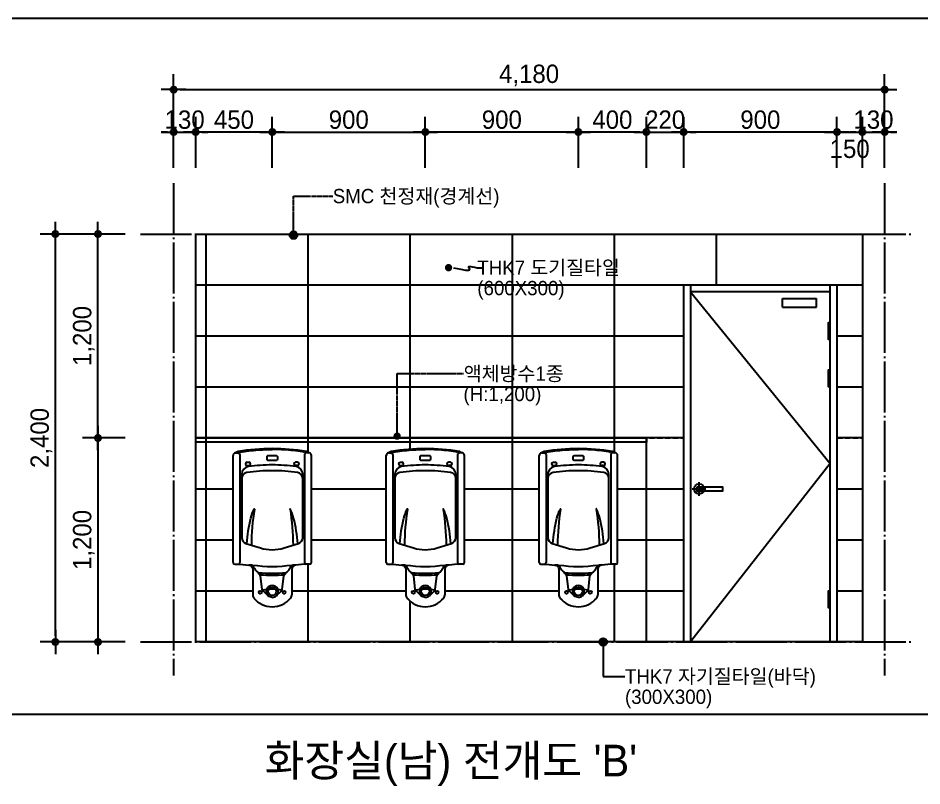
# Model space of a CAD drawing. Header units: millimetres. Extents: x 555 to 100215, y 750 to 17024.
# Drawn here: x 81651 to 86965, y 5429 to 9947 of the extents above; entities that cross this region are included whole.
import ezdxf
from ezdxf.enums import TextEntityAlignment as Align

# ---------------------------------------------------------------- set-up
doc = ezdxf.new("R2010")
doc.units = ezdxf.units.MM
doc.set_wipeout_variables(frame=1)
for name, pattern in [('$RECOVER_070302152830-3', [0]), ('CEN', [35, 30, -2, 1, -2]), ('HID', [2.3, 1.5, -0.8])]:
    doc.linetypes.add(name, pattern=pattern)
for name, color, linetype in [('$ZCDB_AUDIT_GENERATED_600D18', 7, 'Continuous'), ('1', 1, 'Continuous'), ('4A.TEC TEXT', 7, 'Continuous'), ('4A.TEC TEXT 2', 3, 'Continuous'), ('4A.TEC 해치 1', 9, 'Continuous'), ('_LIBR', 4, 'Continuous'), ('AA-FFXM-SANI', 6, 'Continuous'), ('CEN', 1, 'CEN'), ('ELE', 7, 'Continuous'), ('SY', 1, 'Continuous'), ('WAL', 3, 'Continuous'), ('WID', 4, 'Continuous')]:
    doc.layers.add(name, color=color, linetype=linetype)
doc.styles.add('나눔고딕', font='')
doc.styles.add('돋움', font='')
doc.styles.get('나눔고딕').set_extended_font_data('Dotum')
doc.styles.get('돋움').set_extended_font_data('Dotum')
doc.dimstyles.new('DIM_600(외부치수)', dxfattribs={"dimscale": 400, "dimtxt": 3.3, "dimasz": 1, "dimexe": 2, "dimexo": 2, "dimgap": 1, "dimtad": 1, "dimdec": 0, "dimdsep": 46, "dimlunit": 6, "dimtxsty": '나눔고딕', "dimblk1": 'DIMDOT', "dimblk2": 'DIMDOT', "dimsah": 1, "dimcen": 2.5, "dimdle": 1.5, "dimclrd": 8, "dimclre": 8, "dimclrt": 3, "dimadec": 0, "dimazin": 0, "dimtfac": 1, "dimtdec": 0, "dimtix": 1, "dimtmove": 2, "dimatfit": 3, "dimldrblk": 'DIMDOT', "dimfxl": 1, "dimtvp": 1, "dimtolj": 1, "dimtzin": 0, "dimarcsym": 0})

# ---------------------------------------------------------------- blocks, each defined once
blk = doc.blocks.new('DIMDOT')
at = {"color": 0}
blk.add_line((-2, 0), (2, 0), dxfattribs=at)
for radius in [0.5, 0.25]:
    blk.add_circle((0, 0), radius, dxfattribs=at)
blk = doc.blocks.new('*D501')
at = {"layer": '$ZCDB_AUDIT_GENERATED_600D18', "color": 8, "lineweight": -2, "transparency": 16777216}
for p, q in [((82565.2, 9066.4, 0), (82565.2, 9366.4, 0)), ((82695.2, 9066.4, 0), (82695.2, 9366.4, 0)), ((82529.2, 9276.4, 0), (82493.2, 9276.4, 0)), ((82565.2, 9276.4, 0), (82695.2, 9276.4, 0)), ((82731.2, 9276.4, 0), (82767.2, 9276.4, 0))]:
    blk.add_line(p, q, dxfattribs=at)
at = {"layer": 'Defpoints', "color": 0, "transparency": 16777216}
for p in [(82695.2, 9276.4, 0), (82565.2, 8976.4, 0), (82695.2, 8976.4, 0)]:
    blk.add_point(p, dxfattribs=at)
at = {"layer": '$ZCDB_AUDIT_GENERATED_600D18', "color": 8, "lineweight": -2, "transparency": 16777216, "xscale": 36, "yscale": 36, "zscale": 36}
blk.add_blockref('DIMDOT', (82565.2, 9276.4, 0), dxfattribs=at)
at = {"layer": '$ZCDB_AUDIT_GENERATED_600D18', "color": 8, "lineweight": -2, "transparency": 16777216, "xscale": 36, "yscale": 36, "zscale": 36, "rotation": 180}
blk.add_blockref('DIMDOT', (82695.2, 9276.4, 0), dxfattribs=at)
at = {"layer": '$ZCDB_AUDIT_GENERATED_600D18', "color": 3, "transparency": 16777216, "insert": (82630.2, 9348.5, 0), "char_height": 108, "attachment_point": 5, "style": '나눔고딕'}
blk.add_mtext('\\A1;130', dxfattribs=at)
blk = doc.blocks.new('*D502')
at = {"layer": '$ZCDB_AUDIT_GENERATED_600D18', "color": 8, "lineweight": -2, "transparency": 16777216}
for p, q in [((82565.2, 9066.4), (82565.2, 9616.4)), ((86745.2, 9066.4), (86745.2, 9616.4)), ((82601.2, 9526.4), (86709.2, 9526.4))]:
    blk.add_line(p, q, dxfattribs=at)
at = {"layer": 'Defpoints', "color": 0, "transparency": 16777216}
for p in [(86745.2, 9526.4), (82565.2, 8976.4, 0), (86745.2, 8976.4, 0)]:
    blk.add_point(p, dxfattribs=at)
at = {"layer": '$ZCDB_AUDIT_GENERATED_600D18', "color": 8, "lineweight": -2, "transparency": 16777216, "xscale": 36, "yscale": 36, "zscale": 36, "rotation": 180}
blk.add_blockref('DIMDOT', (82565.2, 9526.4), dxfattribs=at)
at = {"layer": '$ZCDB_AUDIT_GENERATED_600D18', "color": 8, "lineweight": -2, "transparency": 16777216, "xscale": 36, "yscale": 36, "zscale": 36}
blk.add_blockref('DIMDOT', (86745.2, 9526.4), dxfattribs=at)
at = {"layer": '$ZCDB_AUDIT_GENERATED_600D18', "color": 3, "transparency": 16777216, "insert": (84655.2, 9608.9), "char_height": 108, "attachment_point": 5, "style": '나눔고딕'}
blk.add_mtext('\\A1;4,180', dxfattribs=at)
blk = doc.blocks.new('*D503')
at = {"layer": '$ZCDB_AUDIT_GENERATED_600D18', "color": 8, "lineweight": -2, "transparency": 16777216}
for p, q in [((82280.2, 8676.4, 0), (81780.2, 8676.4, 0)), ((81870.2, 6312.4, 0), (81870.2, 8640.4, 0)), ((82280.2, 6276.4, 0), (81780.2, 6276.4, 0))]:
    blk.add_line(p, q, dxfattribs=at)
at = {"layer": 'Defpoints', "color": 0, "transparency": 16777216}
for p in [(81870.2, 8676.4, 0), (82370.2, 8676.4, 0), (82370.2, 6276.4, 0)]:
    blk.add_point(p, dxfattribs=at)
at = {"layer": '$ZCDB_AUDIT_GENERATED_600D18', "color": 8, "lineweight": -2, "transparency": 16777216, "xscale": 36, "yscale": 36, "zscale": 36}
for p, rotation in [((81870.2, 8676.4, 0), 90), ((81870.2, 6276.4, 0), 270)]:
    blk.add_blockref('DIMDOT', p, dxfattribs=dict(at, rotation=rotation))
at = {"layer": '$ZCDB_AUDIT_GENERATED_600D18', "color": 3, "transparency": 16777216, "insert": (81787.7, 7476.4, 0), "char_height": 108, "attachment_point": 5, "rotation": 90, "style": '나눔고딕'}
blk.add_mtext('\\A1;2,400', dxfattribs=at)
blk = doc.blocks.new('*D504')
at = {"layer": '$ZCDB_AUDIT_GENERATED_600D18', "color": 8, "lineweight": -2, "transparency": 16777216}
for p, q in [((82280.2, 7476.4), (82030.2, 7476.4)), ((82120.2, 7440.4), (82120.2, 6312.4)), ((82280.2, 6276.4), (82030.2, 6276.4))]:
    blk.add_line(p, q, dxfattribs=at)
at = {"layer": 'Defpoints', "color": 0, "transparency": 16777216}
for p in [(82370.2, 7476.4, 0), (82120.2, 6276.4), (82370.2, 6276.4, 0)]:
    blk.add_point(p, dxfattribs=at)
at = {"layer": '$ZCDB_AUDIT_GENERATED_600D18', "color": 8, "lineweight": -2, "transparency": 16777216, "xscale": 36, "yscale": 36, "zscale": 36}
for p, rotation in [((82120.2, 7476.4), 90), ((82120.2, 6276.4), 270)]:
    blk.add_blockref('DIMDOT', p, dxfattribs=dict(at, rotation=rotation))
at = {"layer": '$ZCDB_AUDIT_GENERATED_600D18', "color": 3, "transparency": 16777216, "insert": (82037.7, 6876.4), "char_height": 108, "attachment_point": 5, "rotation": 90, "style": '나눔고딕'}
blk.add_mtext('\\A1;1,200', dxfattribs=at)
blk = doc.blocks.new('*D505')
at = {"layer": '$ZCDB_AUDIT_GENERATED_600D18', "color": 8, "lineweight": -2, "transparency": 16777216}
for p, q in [((82280.2, 8676.4), (82030.2, 8676.4)), ((82120.2, 7512.4), (82120.2, 8640.4)), ((82280.2, 7476.4), (82030.2, 7476.4))]:
    blk.add_line(p, q, dxfattribs=at)
at = {"layer": 'Defpoints', "color": 0, "transparency": 16777216}
for p in [(82120.2, 8676.4), (82370.2, 8676.4, 0), (82370.2, 7476.4, 0)]:
    blk.add_point(p, dxfattribs=at)
at = {"layer": '$ZCDB_AUDIT_GENERATED_600D18', "color": 8, "lineweight": -2, "transparency": 16777216, "xscale": 36, "yscale": 36, "zscale": 36}
for p, rotation in [((82120.2, 8676.4), 90), ((82120.2, 7476.4), 270)]:
    blk.add_blockref('DIMDOT', p, dxfattribs=dict(at, rotation=rotation))
at = {"layer": '$ZCDB_AUDIT_GENERATED_600D18', "color": 3, "transparency": 16777216, "insert": (82037.7, 8076.4), "char_height": 108, "attachment_point": 5, "rotation": 90, "style": '나눔고딕'}
blk.add_mtext('\\A1;1,200', dxfattribs=at)
blk = doc.blocks.new('*D506')
at = {"layer": '$ZCDB_AUDIT_GENERATED_600D18', "color": 8, "lineweight": -2, "transparency": 16777216}
for p, q in [((86615.2, 9066.4, 0), (86615.2, 9366.4, 0)), ((86745.2, 9066.4, 0), (86745.2, 9366.4, 0)), ((86579.2, 9276.4, 0), (86543.2, 9276.4, 0)), ((86615.2, 9276.4, 0), (86745.2, 9276.4, 0)), ((86781.2, 9276.4, 0), (86817.2, 9276.4, 0))]:
    blk.add_line(p, q, dxfattribs=at)
at = {"layer": 'Defpoints', "color": 0, "transparency": 16777216}
for p in [(86745.2, 9276.4, 0), (86615.2, 8976.4, 0), (86745.2, 8976.4, 0)]:
    blk.add_point(p, dxfattribs=at)
at = {"layer": '$ZCDB_AUDIT_GENERATED_600D18', "color": 8, "lineweight": -2, "transparency": 16777216, "xscale": 36, "yscale": 36, "zscale": 36}
blk.add_blockref('DIMDOT', (86615.2, 9276.4, 0), dxfattribs=at)
at = {"layer": '$ZCDB_AUDIT_GENERATED_600D18', "color": 8, "lineweight": -2, "transparency": 16777216, "xscale": 36, "yscale": 36, "zscale": 36, "rotation": 180}
blk.add_blockref('DIMDOT', (86745.2, 9276.4, 0), dxfattribs=at)
at = {"layer": '$ZCDB_AUDIT_GENERATED_600D18', "color": 3, "transparency": 16777216, "insert": (86680.2, 9348.5, 0), "char_height": 108, "attachment_point": 5, "style": '나눔고딕'}
blk.add_mtext('\\A1;130', dxfattribs=at)
blk = doc.blocks.new('*D507')
at = {"layer": '$ZCDB_AUDIT_GENERATED_600D18', "color": 8, "lineweight": -2, "transparency": 16777216}
for p, q in [((86465.2, 9066.4, 0), (86465.2, 9366.4, 0)), ((86615.2, 9066.4, 0), (86615.2, 9366.4, 0)), ((86501.2, 9276.4, 0), (86579.2, 9276.4, 0))]:
    blk.add_line(p, q, dxfattribs=at)
at = {"layer": 'Defpoints', "color": 0, "transparency": 16777216}
for p in [(86615.2, 9276.4, 0), (86465.2, 8976.4, 0), (86615.2, 8976.4, 0)]:
    blk.add_point(p, dxfattribs=at)
at = {"layer": '$ZCDB_AUDIT_GENERATED_600D18', "color": 8, "lineweight": -2, "transparency": 16777216, "xscale": 36, "yscale": 36, "zscale": 36, "rotation": 180}
blk.add_blockref('DIMDOT', (86465.2, 9276.4, 0), dxfattribs=at)
at = {"layer": '$ZCDB_AUDIT_GENERATED_600D18', "color": 8, "lineweight": -2, "transparency": 16777216, "xscale": 36, "yscale": 36, "zscale": 36}
blk.add_blockref('DIMDOT', (86615.2, 9276.4, 0), dxfattribs=at)
at = {"layer": '$ZCDB_AUDIT_GENERATED_600D18', "color": 3, "transparency": 16777216, "insert": (86540.2, 9177, 0), "char_height": 108, "attachment_point": 5, "style": '나눔고딕'}
blk.add_mtext('\\A1;150', dxfattribs=at)
blk = doc.blocks.new('화장실 300x2100')
blk.add_wipeout([(1054459, -255545.3), (1054459, -253445.3), (1053559, -253445.3), (1053559, -255545.3)]).dxf.layer = '4A.TEC 해치 1'
at = {"layer": '1', "color": 10, "linetype": '$RECOVER_070302152830-3'}
for p, q in [((1053599, -253485.3), (1054419, -254495.3)), ((1054419, -254495.3), (1053599, -255545.3)), ((1053609, -254645.3), (1053689, -254645.3)), ((1053649, -254685.3), (1053649, -254605.3))]:
    blk.add_line(p, q, dxfattribs=at)
at = {"layer": '_LIBR', "color": 4, "linetype": 'Continuous'}
for p, q in [((1053599, -253445.3), (1053599, -255545.3)), ((1054419, -253485.3), (1053599, -253485.3)), ((1054419, -255545.3), (1054419, -253445.3))]:
    blk.add_line(p, q, dxfattribs=at)
blk.add_lwpolyline([(1054459, -253445.3), (1054459, -255545.3), (1053559, -255545.3), (1053559, -253445.3), (1054459, -253445.3)], dxfattribs=at)
at = {"layer": 'WAL', "color": 8}
for p, q in [((1054139, -253525.3), (1054339, -253525.3)), ((1054139, -253575.3), (1054139, -253525.3)), ((1054339, -253575.3), (1054339, -253525.3)), ((1054139, -253575.3), (1054339, -253575.3))]:
    blk.add_line(p, q, dxfattribs=at)
for points in [[(1054419, -253765.3), (1054409, -253765.3), (1054409, -253665.3), (1054419, -253665.3)], [(1054419, -254045.3), (1054409, -254045.3), (1054409, -253945.3), (1054419, -253945.3)], [(1053636.5, -254632.8), (1053786.5, -254632.8), (1053786.5, -254657.8), (1053636.5, -254657.8), (1053636.5, -254632.8)], [(1054419, -255345.3), (1054409, -255345.3), (1054409, -255245.3), (1054419, -255245.3)]]:
    blk.add_lwpolyline(points, dxfattribs=at)
blk.add_circle((1053649, -254645.3), 30, dxfattribs=at)
blk = doc.blocks.new('소변기-정면')
blk.add_wipeout([(460, 889.7), (456.6, 899.3), (446.7, 905), (432.4, 912.2), (330.5, 925.6), (230, 930), (129.5, 925.6), (25.5, 911.3), (12.2, 904.4), (3.4, 899.3), (0, 889.7), (0, 260), (2.9, 252.9), (10, 250), (30, 250), (40, 250), (96.5, 244.3), (108.5, 237), (115, 220.2), (115, 70.1), (116.8, 60), (121.8, 51.1), (170.2, 13.4), (230, 0), (289.8, 13.4), (338.2, 51.1), (343.2, 60), (345, 70.1), (345, 220.2), (351.5, 237), (367.7, 245.1), (393.8, 247.5), (430, 250), (450, 250), (457.1, 252.9), (460, 260)])
at = {"layer": 'AA-FFXM-SANI'}
for p, q in [((25.5, 911.3), (13.3, 905)), ((15, 904.7), (30, 904.7)), ((445, 904.7), (430, 904.7)), ((434.5, 911.3), (446.7, 905)), ((0, 260), (0, 889.7)), ((40, 894.7), (40, 260)), ((420, 894.7), (420, 260)), ((460, 260), (460, 889.7)), ((82.5, 850), (92.5, 850)), ((82.5, 830), (92.5, 830)), ((377.5, 850), (367.5, 850)), ((377.5, 830), (367.5, 830)), ((108.2, 243.6), (92.3, 245.1)), ((367.7, 245.1), (351.8, 243.6))]:
    blk.add_line(p, q, dxfattribs=at)
for points in [[(12.2, 904.4, -0.047025), (230, 925, -0.048133)], [(447.8, 904.4, 0.047025), (230, 925, 0.048133)], [(409, 754.7, 0.372724), (379, 789.4, 0.035941), (230, 800.1, 0.035941), (81, 789.4, 0.372724), (51, 754.7)], [(80.4, 370.7, -0.047603), (104.1, 520.9, -0.047922), (123.9, 574.7, -0.86185), (124.9, 574.4, 0.03552), (107.4, 362.3, 0.03552)], [(379.6, 370.7, 0.047603), (355.9, 520.9, 0.047922), (336.1, 574.7, 0.86185), (335.1, 574.4, -0.03552), (352.6, 362.3, -0.03552)], [(10, 250), (40, 250), (92.3, 245.1, -0.387211)], [(92.3, 245.1, -0.387211), (115, 220.2), (115, 70.1, 0.148069)], [(367.7, 245.1), (345, 243, -0.069563), (115, 243), (108.2, 243.6), (92.3, 245.1)], [(230, 55, -0.192555), (205.9, 64.6), (175.8, 93.3, -0.173617), (171.2, 102.3), (161.8, 179.5, 0.205934), (155.8, 189.7, -0.138329), (150.8, 196.2, 0.141322), (145.7, 202.7, -0.084854), (131, 217.6, -0.032436), (120.2, 235.6, 0.255247), (108.2, 243.6)], [(230, 55, 0.192555), (254.1, 64.6), (284.2, 93.3, 0.173617), (288.8, 102.3), (298.2, 179.5, -0.205934), (304.2, 189.7, 0.138329), (309.2, 196.2, -0.141322), (314.3, 202.7, 0.084854), (329, 217.6, 0.032436), (339.8, 235.6, -0.255247), (351.8, 243.6)], [(367.7, 245.1, 0.387211), (345, 220.2), (345, 70.1, -0.148069)], [(450, 250), (420, 250), (367.7, 245.1, 0.387211)]]:
    blk.add_lwpolyline(points, format="xyb", dxfattribs=at)
for points in [[(230, 890.4), (253, 890.4, -0.414214), (260, 883.4), (260, 867.4, -0.414214), (253, 860.4), (230, 860.4), (207, 860.4, -0.414214), (200, 867.4), (200, 883.4, -0.414214), (207, 890.4)], [(230, 834, 0.032648), (90.1, 824.8, 0.376475), (51, 780.2), (51, 405.7, 0.327754), (75.5, 372.3), (160.5, 345.6, 0.076125), (230, 335, 0.076125), (299.5, 345.6), (384.5, 372.3, 0.327754), (409, 405.7), (409, 780.2, 0.376475), (369.9, 824.8, 0.032648)]]:
    blk.add_lwpolyline(points, format="xyb", close=True, dxfattribs=at)
for centre, radius in [((230, 90), 24), ((160, 85), 9), ((300, 85), 9)]:
    blk.add_circle(centre, radius, dxfattribs=at)
for centre, radius, start, end in [((15, 889.7), 15, 100.7693, 180), ((32.3, 897.9), 15, 99.848, 117.3591), ((230, -240.7), 1170.6, 90, 99.848), ((30, 894.7), 10, 0, 90), ((51.4, 896.9), 13.7, 100.4474, 144.3279), ((230, -240.7), 1170.6, 80.152, 90), ((408.6, 896.9), 13.7, 35.6721, 79.5526), ((430, 894.7), 10, 90, 180), ((427.7, 897.9), 15, 62.6409, 80.152), ((445, 889.7), 15, 0, 79.2307), ((82.5, 840), 10, 90, 270), ((92.5, 840), 10, 270, 90), ((367.5, 840), 10, 90, 270), ((377.5, 840), 10, 270, 90), ((10, 260), 10, 180, 270), ((30, 260), 10, 270, 0), ((430, 260), 10, 180, 270), ((450, 260), 10, 270, 0), ((229.4, 1097.1), 900.7, 264.9327, 270.0411), ((230, 1436.3), 1250.9, 266.8285, 270), ((230.6, 1097.1), 900.7, 269.9589, 275.0673), ((230, 1436.3), 1250.9, 270, 273.1715), ((230, 90), 35, 313.5968, 226.4032), ((145, 70.1), 30, 180, 219.4006), ((230, -206.2), 308.7, 90, 100.6686), ((230, -206.2), 308.7, 79.3314, 90), ((315, 70.1), 30, 320.5994, 0), ((230, 140), 140, 219.4006, 320.5994)]:
    blk.add_arc(centre, radius, start, end, dxfattribs=at)
blk = doc.blocks.new('A$C41311d39')
at = {"color": 8}
blk.add_line((2278.5, 2404, 0), (4927.5, 2404, 0), dxfattribs=at)
at = {"layer": 'ELE', "color": 6}
blk.add_line((2278.5, 1204, 0), (2278.5, 2404, 0), dxfattribs=at)
at = {"layer": 'ELE', "color": 6, "elevation": 0}
blk.add_lwpolyline([(2278.5, 2379), (4928.5, 2379), (4928.5, 2404), (2278.5, 2404)], close=True, dxfattribs=at)
at = {"layer": 'AA-FFXM-SANI', "xscale": -1}
for p in [(2908.5, 1411.3, 0), (3808.5, 1411.3, 0), (4708.5, 1411.3, 0)]:
    blk.add_blockref('소변기-정면', p, dxfattribs=at)
blk = doc.blocks.new('*D508')
at = {"layer": '$ZCDB_AUDIT_GENERATED_600D18', "color": 8, "lineweight": -2, "transparency": 16777216}
for p, q in [((85565.2, 9066.4, 0), (85565.2, 9366.4, 0)), ((86465.2, 9066.4, 0), (86465.2, 9366.4, 0)), ((86429.2, 9276.4, 0), (85601.2, 9276.4, 0))]:
    blk.add_line(p, q, dxfattribs=at)
at = {"layer": 'Defpoints', "color": 0, "transparency": 16777216}
for p in [(85565.2, 9276.4, 0), (85565.2, 8976.4, 0), (86465.2, 8976.4, 0)]:
    blk.add_point(p, dxfattribs=at)
at = {"layer": '$ZCDB_AUDIT_GENERATED_600D18', "color": 8, "lineweight": -2, "transparency": 16777216, "xscale": 36, "yscale": 36, "zscale": 36, "rotation": 180}
blk.add_blockref('DIMDOT', (85565.2, 9276.4, 0), dxfattribs=at)
at = {"layer": '$ZCDB_AUDIT_GENERATED_600D18', "color": 8, "lineweight": -2, "transparency": 16777216, "xscale": 36, "yscale": 36, "zscale": 36}
blk.add_blockref('DIMDOT', (86465.2, 9276.4, 0), dxfattribs=at)
at = {"layer": '$ZCDB_AUDIT_GENERATED_600D18', "color": 3, "transparency": 16777216, "insert": (86015.2, 9348.5, 0), "char_height": 108, "attachment_point": 5, "style": '나눔고딕'}
blk.add_mtext('\\A1;900', dxfattribs=at)
blk = doc.blocks.new('*D509')
at = {"layer": '$ZCDB_AUDIT_GENERATED_600D18', "color": 8, "lineweight": -2, "transparency": 16777216}
for p, q in [((85345.2, 9066.4, 0), (85345.2, 9366.4, 0)), ((85565.2, 9066.4, 0), (85565.2, 9366.4, 0)), ((85309.2, 9276.4, 0), (85273.2, 9276.4, 0)), ((85345.2, 9276.4, 0), (85565.2, 9276.4, 0)), ((85601.2, 9276.4, 0), (85637.2, 9276.4, 0))]:
    blk.add_line(p, q, dxfattribs=at)
at = {"layer": 'Defpoints', "color": 0, "transparency": 16777216}
for p in [(85565.2, 9276.4, 0), (85345.2, 8976.4, 0), (85565.2, 8976.4, 0)]:
    blk.add_point(p, dxfattribs=at)
at = {"layer": '$ZCDB_AUDIT_GENERATED_600D18', "color": 8, "lineweight": -2, "transparency": 16777216, "xscale": 36, "yscale": 36, "zscale": 36}
blk.add_blockref('DIMDOT', (85345.2, 9276.4, 0), dxfattribs=at)
at = {"layer": '$ZCDB_AUDIT_GENERATED_600D18', "color": 8, "lineweight": -2, "transparency": 16777216, "xscale": 36, "yscale": 36, "zscale": 36, "rotation": 180}
blk.add_blockref('DIMDOT', (85565.2, 9276.4, 0), dxfattribs=at)
at = {"layer": '$ZCDB_AUDIT_GENERATED_600D18', "color": 3, "transparency": 16777216, "insert": (85455.2, 9348.5, 0), "char_height": 108, "attachment_point": 5, "style": '나눔고딕'}
blk.add_mtext('\\A1;220', dxfattribs=at)
blk = doc.blocks.new('*D510')
at = {"layer": '$ZCDB_AUDIT_GENERATED_600D18', "color": 8, "lineweight": -2, "transparency": 16777216}
for p, q in [((82695.2, 9066.4, 0), (82695.2, 9366.4, 0)), ((83145.2, 9066.4, 0), (83145.2, 9366.4, 0)), ((83109.2, 9276.4, 0), (82731.2, 9276.4, 0))]:
    blk.add_line(p, q, dxfattribs=at)
at = {"layer": 'Defpoints', "color": 0, "transparency": 16777216}
for p in [(82695.2, 9276.4, 0), (82695.2, 8976.4, 0), (83145.2, 8976.4, 0)]:
    blk.add_point(p, dxfattribs=at)
at = {"layer": '$ZCDB_AUDIT_GENERATED_600D18', "color": 8, "lineweight": -2, "transparency": 16777216, "xscale": 36, "yscale": 36, "zscale": 36, "rotation": 180}
blk.add_blockref('DIMDOT', (82695.2, 9276.4, 0), dxfattribs=at)
at = {"layer": '$ZCDB_AUDIT_GENERATED_600D18', "color": 8, "lineweight": -2, "transparency": 16777216, "xscale": 36, "yscale": 36, "zscale": 36}
blk.add_blockref('DIMDOT', (83145.2, 9276.4, 0), dxfattribs=at)
at = {"layer": '$ZCDB_AUDIT_GENERATED_600D18', "color": 3, "transparency": 16777216, "insert": (82920.2, 9348.5, 0), "char_height": 108, "attachment_point": 5, "style": '나눔고딕'}
blk.add_mtext('\\A1;450', dxfattribs=at)
blk = doc.blocks.new('*D511')
at = {"layer": '$ZCDB_AUDIT_GENERATED_600D18', "color": 8, "lineweight": -2, "transparency": 16777216}
for p, q in [((83145.2, 9066.4, 0), (83145.2, 9366.4, 0)), ((84045.2, 9066.4, 0), (84045.2, 9366.4, 0)), ((83181.2, 9276.4, 0), (84009.2, 9276.4, 0))]:
    blk.add_line(p, q, dxfattribs=at)
at = {"layer": 'Defpoints', "color": 0, "transparency": 16777216}
for p in [(84045.2, 9276.4, 0), (83145.2, 8976.4, 0), (84045.2, 8976.4, 0)]:
    blk.add_point(p, dxfattribs=at)
at = {"layer": '$ZCDB_AUDIT_GENERATED_600D18', "color": 8, "lineweight": -2, "transparency": 16777216, "xscale": 36, "yscale": 36, "zscale": 36, "rotation": 180}
blk.add_blockref('DIMDOT', (83145.2, 9276.4, 0), dxfattribs=at)
at = {"layer": '$ZCDB_AUDIT_GENERATED_600D18', "color": 8, "lineweight": -2, "transparency": 16777216, "xscale": 36, "yscale": 36, "zscale": 36}
blk.add_blockref('DIMDOT', (84045.2, 9276.4, 0), dxfattribs=at)
at = {"layer": '$ZCDB_AUDIT_GENERATED_600D18', "color": 3, "transparency": 16777216, "insert": (83595.2, 9348.5, 0), "char_height": 108, "attachment_point": 5, "style": '나눔고딕'}
blk.add_mtext('\\A1;900', dxfattribs=at)
blk = doc.blocks.new('*D499')
at = {"layer": '$ZCDB_AUDIT_GENERATED_600D18', "color": 8, "lineweight": -2, "transparency": 16777216}
for p, q in [((84045.2, 9066.4, 0), (84045.2, 9366.4, 0)), ((84945.2, 9066.4, 0), (84945.2, 9366.4, 0)), ((84909.2, 9276.4, 0), (84081.2, 9276.4, 0))]:
    blk.add_line(p, q, dxfattribs=at)
at = {"layer": 'Defpoints', "color": 0, "transparency": 16777216}
for p in [(84045.2, 9276.4, 0), (84045.2, 8976.4, 0), (84945.2, 8976.4, 0)]:
    blk.add_point(p, dxfattribs=at)
at = {"layer": '$ZCDB_AUDIT_GENERATED_600D18', "color": 8, "lineweight": -2, "transparency": 16777216, "xscale": 36, "yscale": 36, "zscale": 36, "rotation": 180}
blk.add_blockref('DIMDOT', (84045.2, 9276.4, 0), dxfattribs=at)
at = {"layer": '$ZCDB_AUDIT_GENERATED_600D18', "color": 8, "lineweight": -2, "transparency": 16777216, "xscale": 36, "yscale": 36, "zscale": 36}
blk.add_blockref('DIMDOT', (84945.2, 9276.4, 0), dxfattribs=at)
at = {"layer": '$ZCDB_AUDIT_GENERATED_600D18', "color": 3, "transparency": 16777216, "insert": (84495.2, 9348.5, 0), "char_height": 108, "attachment_point": 5, "style": '나눔고딕'}
blk.add_mtext('\\A1;900', dxfattribs=at)
blk = doc.blocks.new('*D500')
at = {"layer": '$ZCDB_AUDIT_GENERATED_600D18', "color": 8, "lineweight": -2, "transparency": 16777216}
for p, q in [((84945.2, 9066.4, 0), (84945.2, 9366.4, 0)), ((85345.2, 9066.4, 0), (85345.2, 9366.4, 0)), ((85309.2, 9276.4, 0), (84981.2, 9276.4, 0))]:
    blk.add_line(p, q, dxfattribs=at)
at = {"layer": 'Defpoints', "color": 0, "transparency": 16777216}
for p in [(84945.2, 9276.4, 0), (84945.2, 8976.4, 0), (85345.2, 8976.4, 0)]:
    blk.add_point(p, dxfattribs=at)
at = {"layer": '$ZCDB_AUDIT_GENERATED_600D18', "color": 8, "lineweight": -2, "transparency": 16777216, "xscale": 36, "yscale": 36, "zscale": 36, "rotation": 180}
blk.add_blockref('DIMDOT', (84945.2, 9276.4, 0), dxfattribs=at)
at = {"layer": '$ZCDB_AUDIT_GENERATED_600D18', "color": 8, "lineweight": -2, "transparency": 16777216, "xscale": 36, "yscale": 36, "zscale": 36}
blk.add_blockref('DIMDOT', (85345.2, 9276.4, 0), dxfattribs=at)
at = {"layer": '$ZCDB_AUDIT_GENERATED_600D18', "color": 3, "transparency": 16777216, "insert": (85145.2, 9348.5, 0), "char_height": 108, "attachment_point": 5, "style": '나눔고딕'}
blk.add_mtext('\\A1;400', dxfattribs=at)

msp = doc.modelspace()

# ---------------------------------------------------------------- hatches: boundary and pattern name
at = {"layer": 'SY', "ltscale": 0.05}
h = msp.add_hatch(color=256, dxfattribs=at)
edge = h.paths.add_edge_path()
edge.add_arc((83270.15, 8669.53), 22.53, -630, -270, ccw=False)

# ---------------------------------------------------------------- linework, layer by layer
at = {"color": 3}
msp.add_line((76155, 9946.87), (97875, 9946.87), dxfattribs=at)
at = {"color": 8}
for p, q in [((82755.2, 8676.39, 0), (82755.2, 6276.39, 0)), ((83355.2, 8676.39, 0), (83355.2, 6276.39, 0)), ((83955.2, 8676.39, 0), (83955.2, 6276.39, 0)), ((84555.2, 8676.39, 0), (84555.2, 6276.39, 0)), ((85155.2, 8676.39, 0), (85155.2, 6276.39, 0)), ((85755.2, 8676.39, 0), (85755.2, 6276.39, 0)), ((82695.2, 8376.39, 0), (86615.2, 8376.39, 0)), ((82695.2, 8076.39, 0), (86615.2, 8076.39, 0)), ((82695.2, 7776.39, 0), (86615.2, 7776.39, 0)), ((86615.2, 7476.39, 0), (82695.2, 7476.39, 0)), ((82695.2, 7176.39, 0), (86615.2, 7176.39, 0)), ((82695.2, 6876.39, 0), (86615.2, 6876.39, 0)), ((82695.2, 6576.39, 0), (86615.2, 6576.39, 0))]:
    msp.add_line(p, q, dxfattribs=at)
at = {"color": 4}
msp.add_line((97875, 5848.44), (76155, 5848.44), dxfattribs=at)
at = {"layer": 'CEN', "ltscale": 10}
for p, q in [((82565.2, 8976.39, 0), (82565.2, 6078.39, 0)), ((86745.2, 8976.39, 0), (86745.2, 6078.39, 0)), ((82370.2, 8676.39, 0), (86915.2, 8676.39, 0)), ((82370.2, 6276.39, 0), (86915.2, 6276.39, 0))]:
    msp.add_line(p, q, dxfattribs=at)
at = {"layer": 'CEN', "elevation": 0}
msp.add_lwpolyline([(83270.15, 8669.53), (83270.15, 8899.56), (83500.92, 8899.56)], dxfattribs=at)
at = {"layer": 'SY', "ltscale": 0.05}
msp.add_line((85090.95, 6073.65, 0), (85219.17, 6073.65, 0), dxfattribs=at)
at = {"layer": 'SY', "ltscale": 0.05, "const_width": 21.52, "elevation": 0}
msp.add_lwpolyline([(84171.08, 8478.31, -1), (84192.6, 8478.31, -1)], format="xyb", close=True, dxfattribs=at)
at = {"layer": 'SY', "ltscale": 0.05}
msp.add_lwpolyline([(84211.84, 8478.31), (84254.34, 8468.61), (84282.21, 8464.14), (84298.3, 8463.78), (84305.41, 8466.42), (84306.37, 8470.94), (84304.02, 8476.23), (84301.17, 8481.18), (84300.65, 8484.66), (84304.62, 8485.86), (84312.61, 8485.15), (84323.47, 8483.21), (84336.07, 8480.69), (84349.26, 8478.28), (84361.91, 8476.63), (84372.87, 8476.42), (84381, 8478.31)], dxfattribs=at)
msp.add_circle((83270.15, 8669.53, 0), 22.53, dxfattribs=at)
at = {"layer": 'WAL', "elevation": 0}
msp.add_lwpolyline([(82695.2, 6276.39), (82695.2, 8676.39)], dxfattribs=at)
at = {"layer": 'WID', "linetype": 'HID', "ltscale": 20}
msp.add_line((82695.2, 7476.39, 0), (86615.2, 7476.39, 0), dxfattribs=at)

# ---------------------------------------------------------------- texts
at = {"layer": '4A.TEC TEXT', "style": '돋움'}
for s, p in [('SMC 천정재(경계선)', (83500.92, 8899.56, 0)), ('THK7 도기질타일', (84351, 8478.31, 0)), ('(600X300)', (84351, 8358.31, 0)), ('액체방수1종', (84271.09, 7855.06)), ('(H:1,200)', (84269.61, 7735.06)), ('THK7 자기질타일(바닥)', (85219.17, 6073.65, 0)), ('(300X300)', (85219.17, 5953.65, 0))]:
    msp.add_text(s, height=84, dxfattribs=at).set_placement(p, align=Align.MIDDLE_LEFT)
at = {"layer": '4A.TEC TEXT 2', "color": 3, "style": '나눔고딕'}
msp.add_text("화장실(남) 전개도 'B'", height=186.3, dxfattribs=at).set_placement((84195.51, 5578.3), align=Align.MIDDLE_CENTER)

# ---------------------------------------------------------------- dimensions: what is measured, and where the dimension line sits
at = {"layer": '$ZCDB_AUDIT_GENERATED_600D18'}
for base, p1, p2, picture, middle in [((86745.2, 9526.39, 0), (82565.2, 8976.39, 0), (86745.2, 8976.39, 0), '*D502', (84655.2, 9608.86, 0)), ((82695.2, 9276.39, 0), (82565.2, 8976.39, 0), (82695.2, 8976.39, 0), '*D501', (82630.2, 9348.46, 0)), ((86745.2, 9276.39, 0), (86615.2, 8976.39, 0), (86745.2, 8976.39, 0), '*D506', (86680.2, 9348.46, 0))]:
    dim = msp.add_linear_dim(base=base, p1=p1, p2=p2, dimstyle='DIM_600(외부치수)', override={"dimscale": 300, "dimtxt": 0.36, "dimasz": 0.12, "dimexe": 0.3, "dimexo": 0.3, "dimgap": 0.06, "dimdec": 1, "dimblk1": 'DIMDOT', "dimblk2": 'DIMDOT', "dimdle": 0.06}, dxfattribs=at)
    dim.commit()
    dim.dimension.update_dxf_attribs({"geometry": picture, "text_midpoint": middle})
for base, p1, p2, angle, picture, middle in [((82695.2, 9276.39, 0), (83145.2, 8976.39, 0), (82695.2, 8976.39, 0), 180, '*D510', (82920.2, 9348.46, 0)), ((84045.2, 9276.39, 0), (83145.2, 8976.39, 0), (84045.2, 8976.39, 0), 0, '*D511', (83595.2, 9348.46, 0)), ((84045.2, 9276.39, 0), (84945.2, 8976.39, 0), (84045.2, 8976.39, 0), 180, '*D499', (84495.2, 9348.46, 0)), ((84945.2, 9276.39, 0), (85345.2, 8976.39, 0), (84945.2, 8976.39, 0), 180, '*D500', (85145.2, 9348.46, 0)), ((85565.2, 9276.39, 0), (85345.2, 8976.39, 0), (85565.2, 8976.39, 0), 0, '*D509', (85455.2, 9348.46, 0)), ((85565.2, 9276.39, 0), (86465.2, 8976.39, 0), (85565.2, 8976.39, 0), 180, '*D508', (86015.2, 9348.46, 0))]:
    dim = msp.add_linear_dim(base=base, p1=p1, p2=p2, angle=angle, dimstyle='DIM_600(외부치수)', override={"dimscale": 300, "dimtxt": 0.36, "dimasz": 0.12, "dimexe": 0.3, "dimexo": 0.3, "dimgap": 0.06, "dimdec": 1, "dimblk1": 'DIMDOT', "dimblk2": 'DIMDOT', "dimdle": 0.06}, dxfattribs=at)
    dim.commit()
    dim.dimension.update_dxf_attribs({"geometry": picture, "text_midpoint": middle})
dim = msp.add_linear_dim(base=(86615.2, 9276.39, 0), p1=(86465.2, 8976.39, 0), p2=(86615.2, 8976.39, 0), angle=0, dimstyle='DIM_600(외부치수)', override={"dimscale": 300, "dimtxt": 0.36, "dimasz": 0.12, "dimexe": 0.3, "dimexo": 0.3, "dimgap": 0.06, "dimdec": 1, "dimdle": 0.06}, dxfattribs=at)
dim.commit()
dim.dimension.update_dxf_attribs({"geometry": '*D507', "text_midpoint": (86540.2, 9176.98, 0), "dimtype": 160})
for p1, p2, distance, picture, middle in [((82370.2, 6276.39, 0), (82370.2, 8676.39, 0), 500, '*D503', (81787.72, 7476.39, 0)), ((82370.2, 7476.39, 0), (82370.2, 8676.39, 0), 250, '*D505', (82037.72, 8076.39, 0)), ((82370.2, 7476.39, 0), (82370.2, 6276.39, 0), -250, '*D504', (82037.72, 6876.39, 0))]:
    dim = msp.add_aligned_dim(p1=p1, p2=p2, distance=distance, dimstyle='DIM_600(외부치수)', override={"dimscale": 300, "dimtxt": 0.36, "dimasz": 0.12, "dimexe": 0.3, "dimexo": 0.3, "dimgap": 0.06, "dimdec": 1, "dimblk1": 'DIMDOT', "dimblk2": 'DIMDOT', "dimdle": 0.06}, dxfattribs=at)
    dim.commit()
    dim.dimension.update_dxf_attribs({"geometry": picture, "text_midpoint": middle})

# ---------------------------------------------------------------- next in the draw order: block references
msp.add_blockref('화장실 300x2100', (-967993.78, 261821.66, 0))
at = {"layer": '4A.TEC 해치 1', "xscale": -1}
msp.add_blockref('A$C41311d39', (87623.74, 5072.36, 0), dxfattribs=at)

# ---------------------------------------------------------------- next in the draw order: hatches: boundary and pattern name
at = {"layer": 'SY', "ltscale": 0.05}
h = msp.add_hatch(color=256, dxfattribs=at)
edge = h.paths.add_edge_path()
edge.add_arc((85090.95, 6276.47), 22.53, -360, 0, ccw=False)

# ---------------------------------------------------------------- next in the draw order: linework, layer by layer
at = {"layer": 'CEN', "elevation": 0}
msp.add_lwpolyline([(83879.43, 7487.17), (83879.43, 7855.06), (84269.5, 7855.06)], dxfattribs=at)
at = {"layer": 'SY', "ltscale": 0.05}
msp.add_line((85090.95, 6276.47, 0), (85090.95, 6073.65, 0), dxfattribs=at)
at = {"layer": 'SY', "ltscale": 0.05, "const_width": 21.52, "elevation": 0}
msp.add_lwpolyline([(83890.19, 7487.17, 1), (83868.67, 7487.17, 1)], format="xyb", close=True, dxfattribs=at)
at = {"layer": 'SY', "ltscale": 0.05}
msp.add_circle((85090.95, 6276.47, 0), 22.53, dxfattribs=at)
at = {"layer": 'WAL', "elevation": 0}
msp.add_lwpolyline([(82695.2, 8676.39), (86615.2, 8676.39), (86615.2, 6276.39), (82695.2, 6276.39)], dxfattribs=at)

doc.saveas('drawing.dxf')
